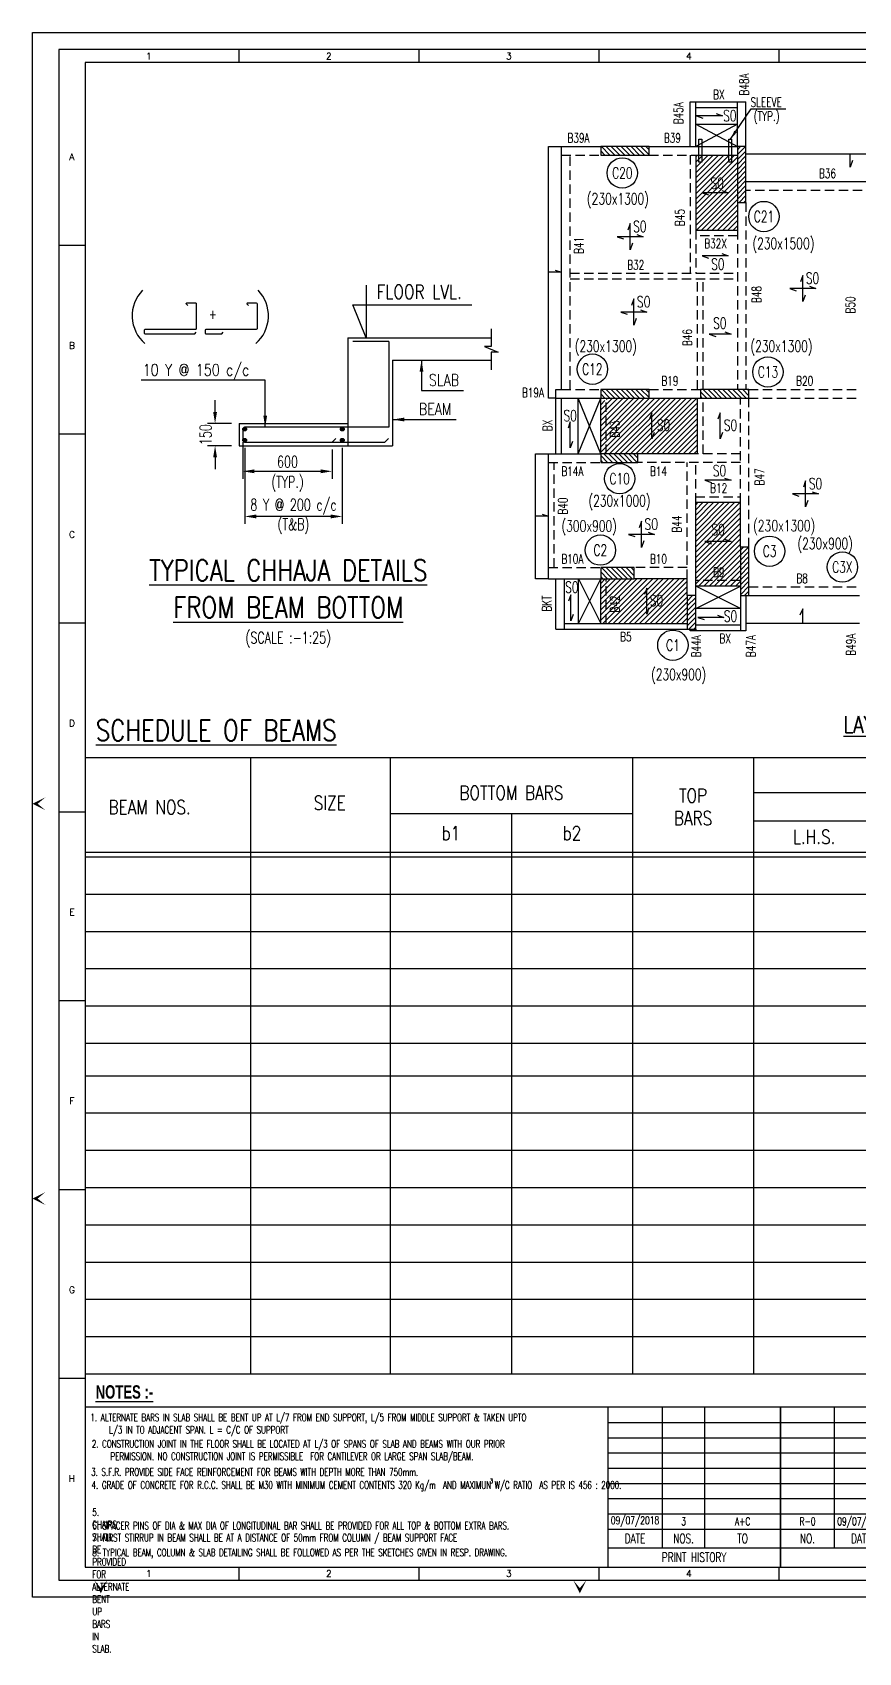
# Model space of a CAD drawing. Header units: millimetres. Extents: x 2659630 to 6742168, y -2425387 to -732288.
# Drawn here: x 3413513 to 3435689, y -791341 to -747855 of the extents above; entities that cross this region are included whole.
import ezdxf
from ezdxf.enums import TextEntityAlignment as Align

# ---------------------------------------------------------------- set-up
doc = ezdxf.new("R2010")
doc.units = ezdxf.units.MM
doc.header["$PDMODE"] = 35
doc.header["$PDSIZE"] = -25
doc.linetypes.add('Hidden', pattern=[7.14375, 4.7625, -2.38125])
doc.linetypes.add('HIDDEN2', pattern=[0.1875, 0.125, -0.0625])
for name, color, linetype in [('LEVEL SECTION', 3, 'Continuous'), ('PNA', 8, 'Continuous'), ('S-BEAM INNER', 4, 'HIDDEN2'), ('S-BEAM NO', 3, 'Continuous'), ('S-BEAM OUTER', 4, 'Continuous'), ('S-BRECK LINE', 8, 'Continuous'), ('S-COLUMN', 1, 'Continuous'), ('S-COLUMN CIRCLE', 9, 'Continuous'), ('S-COLUMN HATCH', 8, 'Continuous'), ('S-COLUMN NO', 2, 'Continuous'), ('S-COLUMN SIZES', 2, 'Continuous'), ('S-CUT LINE', 8, 'Continuous'), ('S-DIM-1', 5, 'Continuous'), ('S-GRIDE NO', 1, 'Continuous'), ('S-LEVEL SECTION', 3, 'Continuous'), ('S-REINFORCEMENT', 6, 'Continuous'), ('S-SLAB MARK', 3, 'Continuous'), ('S-SLAB NO', 3, 'Continuous'), ('S-SUNK', 9, 'Continuous'), ('S-TEXT', 2, 'Continuous'), ('S-TEXT-1', 4, 'Continuous'), ('S-TITIL', 6, 'Continuous'), ('S-TITLE', 6, 'Continuous'), ('SCH-LINE', 7, 'Continuous'), ('SCHEDULE LINE', 7, 'Continuous'), ('TEXT (SHEET)', 4, 'Continuous'), ('TEXT NORMAL', 4, 'Continuous'), ('TEXT1', 4, 'Continuous')]:
    doc.layers.add(name, color=color, linetype=linetype)
doc.layers.add('TEXT', color=150, linetype='Continuous', lineweight=25)
doc.styles.add('Arial_B_1', font='arialbd.ttf', dxfattribs={"height": 100.682842})
doc.styles.add('ROMANS', font='r.shx', dxfattribs={"width": 0.7})
doc.dimstyles.new('dim100', dxfattribs={"dimtxt": 250, "dimasz": 250, "dimexe": 200, "dimexo": 200, "dimgap": 100, "dimtad": 1, "dimdec": 0, "dimrnd": 1, "dimzin": 0, "dimdsep": 46, "dimtxsty": 'ROMANS', "dimcen": 0, "dimclrd": 5, "dimclre": 5, "dimclrt": 4, "dimadec": 0, "dimazin": 0, "dimtfac": 1, "dimtdec": 0, "dimtix": 1, "dimtofl": 0, "dimtmove": 2, "dimatfit": 3, "dimfxl": 1, "dimtolj": 1, "dimtzin": 0, "dimlwd": -1, "dimlwe": -1, "dimarcsym": 0})
doc.dimstyles.new('dim25', dxfattribs={"dimtxt": 250, "dimasz": 250, "dimexe": 200, "dimexo": 200, "dimgap": 100, "dimtad": 1, "dimdec": 0, "dimlfac": 0.25, "dimzin": 0, "dimdsep": 46, "dimtxsty": 'ROMANS', "dimcen": 0, "dimclrd": 5, "dimclre": 5, "dimclrt": 4, "dimadec": 0, "dimazin": 0, "dimtfac": 1, "dimtdec": 0, "dimtix": 1, "dimtofl": 0, "dimtmove": 2, "dimatfit": 3, "dimfxl": 1, "dimtolj": 1, "dimtzin": 0, "dimlwd": -1, "dimlwe": -1, "dimarcsym": 0})
pattern_1 = [(45, (3180892.7, -487552.66), (-70.710678, 70.710678), [])]

# ---------------------------------------------------------------- blocks, each defined once
blk = doc.blocks.new('FOLDER')
at = {"layer": 'PNA'}
for points in [[(-1250, 2500), (0, 0), (0, 1000)], [(1250, 2500), (0, 0), (0, 1000)]]:
    blk.add_solid(points, dxfattribs=at)
blk = doc.blocks.new('A2_SHEET')
at = {"color": 1}
for p, q in [((58702, 4994), (1413, 4994)), ((15443, 1726), (30941, 1726)), ((15443, 1218), (30890, 1218))]:
    blk.add_line(p, q, dxfattribs=at)
for p, q in [((16910, 1218), (16910, 4994)), ((18047, 1218), (18047, 4994)), ((21531, 1218), (21531, 4994))]:
    blk.add_line(p, q)
at = {"color": 5, "linetype": 'ByBlock', "lineweight": -2}
for p, q in [((15451, 4586), (30890, 4586)), ((15451, 4177), (30890, 4177)), ((15451, 3769), (30890, 3769)), ((15451, 3360), (30890, 3360)), ((15451, 2952), (30890, 2952)), ((15451, 2543), (30890, 2543)), ((15451, 2135), (30890, 2135))]:
    blk.add_line(p, q, dxfattribs=at)
blk.add_lwpolyline([(4, 41895), (59404, 41895), (59404, -105), (4, -105)], close=True)
at = {"color": 1, "const_width": 40.6}
for points in [[(15451, 716), (15451, 4994)], [(20079, 716), (20079, 4994)]]:
    blk.add_lwpolyline(points, dxfattribs=at)
at = {"layer": 'PNA'}
for p, q in [((5539, 41438), (5539, 41085)), ((10372, 41438), (10372, 41085)), ((15205, 41438), (15205, 41085)), ((20038, 41438), (20038, 41085)), ((706, 36185), (1413, 36185)), ((706, 31117), (1413, 31117)), ((706, 26048), (1413, 26048)), ((706, 20980), (1413, 20980)), ((706, 15912), (1413, 15912)), ((706, 10843), (1413, 10843)), ((706, 5775), (1413, 5775)), ((5539, 706), (5539, 353)), ((10372, 706), (10372, 353)), ((15205, 706), (15205, 353)), ((20038, 706), (20038, 353))]:
    blk.add_line(p, q, dxfattribs=at)
at = {"layer": 'PNA', "color": 1}
for points in [[(706, 353), (59055, 353), (59055, 41438), (706, 41438)], [(1413, 706), (58702, 706), (58702, 41085), (1413, 41085)]]:
    blk.add_lwpolyline(points, close=True, dxfattribs=at)
at = {"layer": 'PNA', "xscale": 0.1412793173378008, "yscale": 0.1412793173378008, "zscale": 0.1412793173378008, "rotation": 270}
for p in [(0, 21192), (0, 10596)]:
    blk.add_blockref('FOLDER', p, dxfattribs=at)
at = {"layer": 'PNA', "xscale": 0.1412793176302189, "yscale": 0.1412793176302189, "zscale": 0.1412793176302189}
for p in [(1837, 0), (14693, 0)]:
    blk.add_blockref('FOLDER', p, dxfattribs=at)
at = {"layer": 'PNA', "style": 'ROMANS'}
for s, p in [('1', (3123, 41261)), ('2', (7956, 41261)), ('3', (12789, 41261)), ('4', (17622, 41261)), ('A', (1060, 38559)), ('B', (1060, 33491)), ('C', (1060, 28422)), ('D', (1060, 23354)), ('E', (1060, 18286)), ('F', (1060, 13217)), ('G', (1060, 8149)), ('H', (1060, 3080)), ('1', (3123, 530)), ('2', (7956, 530)), ('3', (12789, 530)), ('4', (17622, 530))]:
    blk.add_text(s, height=177, dxfattribs=at).set_placement(p, align=Align.MIDDLE)
at = {"layer": 'TEXT (SHEET)', "color": 4, "style": 'ROMANS', "width": 0.7}
for s, p in [('DATE', (16177, 1472)), ('NOS.', (17479, 1472)), ('TO', (19063, 1472)), ('NO.', (20805, 1472)), ('DATE', (22253, 1472)), ('PRINT HISTORY', (17761, 967))]:
    blk.add_text(s, height=250, dxfattribs=at).set_placement(p, align=Align.MIDDLE_CENTER)
blk = doc.blocks.new('*D2220')
at = {"layer": 'Defpoints', "color": 0, "ltscale": 1200}
for p in [(3418416, -758352), (3419060, -758352), (3419060, -758952)]:
    blk.add_point(p, dxfattribs=at)
at = {"layer": 'S-DIM-1', "color": 5}
for p, q in [((3418416, -758039), (3418416, -757727)), ((3418860, -758352), (3418216, -758352)), ((3418860, -758952), (3418216, -758952)), ((3418416, -759264), (3418416, -759577))]:
    blk.add_line(p, q, dxfattribs=at)
at = {"layer": 'S-DIM-1', "color": 5, "ltscale": 1200}
for points in [[(3418364, -758039), (3418468, -758039), (3418416, -758352)], [(3418468, -759264), (3418364, -759264), (3418416, -758952)]]:
    blk.add_solid(points, dxfattribs=at)
at = {"layer": 'S-DIM-1', "color": 4, "ltscale": 1200, "insert": (3418160, -758652), "char_height": 312.5, "attachment_point": 5, "rotation": 90, "style": 'ROMANS'}
blk.add_mtext('\\A1;150', dxfattribs=at)
blk = doc.blocks.new('*D2221')
at = {"layer": 'Defpoints', "color": 0, "ltscale": 1200}
for p in [(3419210, -758802), (3421831, -758802), (3419210, -760846)]:
    blk.add_point(p, dxfattribs=at)
at = {"layer": 'S-DIM-1', "color": 5}
for p, q in [((3419210, -759002), (3419210, -761046)), ((3421831, -759002), (3421831, -761046)), ((3421518, -760846), (3419522, -760846))]:
    blk.add_line(p, q, dxfattribs=at)
at = {"layer": 'S-DIM-1', "color": 5, "ltscale": 1200}
for points in [[(3419522, -760794), (3419522, -760898), (3419210, -760846)], [(3421518, -760898), (3421518, -760794), (3421831, -760846)]]:
    blk.add_solid(points, dxfattribs=at)
at = {"layer": 'S-DIM-1', "color": 4, "ltscale": 1200, "insert": (3420520, -760846), "char_height": 312.5, "attachment_point": 5, "style": 'ROMANS'}
blk.add_mtext('\\A1;8 Y @ 200 c/c\\P(T&B)', dxfattribs=at)
blk = doc.blocks.new('*D2222')
at = {"layer": 'Defpoints', "color": 0, "ltscale": 1200}
for p in [(3419160, -758652), (3421560, -758852), (3421560, -759635)]:
    blk.add_point(p, dxfattribs=at)
at = {"layer": 'S-DIM-1', "color": 5}
for p, q in [((3419160, -758852), (3419160, -759835)), ((3421560, -759052), (3421560, -759835)), ((3419472, -759635), (3421247, -759635))]:
    blk.add_line(p, q, dxfattribs=at)
at = {"layer": 'S-DIM-1', "color": 5, "ltscale": 1200}
for points in [[(3419472, -759583), (3419472, -759687), (3419160, -759635)], [(3421247, -759687), (3421247, -759583), (3421560, -759635)]]:
    blk.add_solid(points, dxfattribs=at)
at = {"layer": 'S-DIM-1', "color": 4, "ltscale": 1200, "char_height": 312.5, "attachment_point": 5, "style": 'ROMANS'}
for s, insert in [('\\A1;600', (3420360, -759379)), ('(TYP.)', (3420360, -759973))]:
    blk.add_mtext(s, dxfattribs=dict(at, insert=insert))

msp = doc.modelspace()

# ---------------------------------------------------------------- hatches: boundary and pattern name
at = {"layer": 'S-COLUMN HATCH'}
h = msp.add_hatch(dxfattribs=at)
h.set_pattern_fill('ANSI31', color=256, scale=750, angle=270, style=0)
h.set_pattern_definition([(315, (4721558.01, 1478760.97), (66.2912607, 66.2912607), [])])
h.paths.add_polyline_path([(3428765.506, -750917.533), (3428765.506, -751147.533), (3430065.506, -751147.533), (3430065.506, -750917.533)])
h = msp.add_hatch(dxfattribs=at)
h.set_pattern_fill('ANSI31', color=256, scale=750, angle=180, style=0)
h.set_pattern_definition([(225, (5662344.01, -2044210.03), (66.2912607, -66.2912607), [])])
h.paths.add_polyline_path([(3432435.506, -752417.533), (3432435.506, -750917.533), (3432665.506, -750917.533), (3432665.506, -752417.533)])
h = msp.add_hatch(dxfattribs=at)
h.set_pattern_fill('ANSI31', color=256, scale=750, angle=270, style=0)
h.set_pattern_definition([(315, (4721558.01, 1472240.97), (66.2912607, 66.2912607), [])])
h.paths.add_polyline_path([(3428765.506, -757437.533), (3428765.506, -757667.533), (3430065.506, -757667.533), (3430065.506, -757437.533)])
h = msp.add_hatch(dxfattribs=at)
h.set_pattern_fill('ANSI31', color=256, scale=750, angle=270, style=0)
h.set_pattern_definition([(315, (4724158.01, 1472240.97), (66.2912607, 66.2912607), [])])
h.paths.add_polyline_path([(3431445.506, -757437.533), (3431445.506, -757667.533), (3432745.506, -757667.533), (3432745.506, -757437.533)])
h = msp.add_hatch(dxfattribs=at)
h.set_pattern_fill('ANSI31', color=256, scale=750, angle=270, style=0)
h.set_pattern_definition([(315, (4721558.01, 1470580.97), (66.2912607, 66.2912607), [])])
h.paths.add_polyline_path([(3428765.506, -759167.533), (3428765.506, -759397.533), (3429765.506, -759397.533), (3429765.506, -759167.533)])
h = msp.add_hatch(dxfattribs=at)
h.set_pattern_fill('ANSI31', color=256, scale=750, angle=180, style=0)
h.set_pattern_definition([(225, (5662494.01, -2054760.03), (66.2912607, -66.2912607), [])])
h.paths.add_polyline_path([(3432515.506, -761667.533), (3432515.506, -762967.533), (3432745.506, -762967.533), (3432745.506, -761667.533)])
h = msp.add_hatch(dxfattribs=at)
h.set_pattern_fill('ANSI31', color=256, scale=750, angle=270, style=0)
h.set_pattern_definition([(315, (4721558.01, 1467460.97), (66.2912607, 66.2912607), [])])
h.paths.add_polyline_path([(3428765.506, -762217.533), (3428765.506, -762517.533), (3429665.506, -762517.533), (3429665.506, -762217.533)])
h = msp.add_hatch(dxfattribs=at)
h.set_pattern_fill('ANSI31', color=256, scale=750, angle=180, style=0)
h.set_pattern_definition([(225, (5660994.01, -2055660.03), (66.2912607, -66.2912607), [])])
h.paths.add_polyline_path([(3431085.506, -762967.533), (3431085.506, -763867.533), (3431315.506, -763867.533), (3431315.506, -762967.533)])
at = {"layer": 'S-SUNK'}
h = msp.add_hatch(dxfattribs=at)
h.set_pattern_fill('ANSI31', color=8, scale=800)
h.set_pattern_definition(pattern_1)
h.paths.add_polyline_path([(3431315.506, -753167.533), (3432435.506, -753167.533), (3432435.506, -752417.533), (3432435.506, -751147.533), (3431315.506, -751147.533)])
h = msp.add_hatch(dxfattribs=at)
h.set_pattern_fill('ANSI31', color=8, scale=800)
h.set_pattern_definition(pattern_1)
h.paths.add_polyline_path([(3428915.506, -757667.533), (3428915.506, -759167.533), (3429765.506, -759167.533), (3429765.506, -759167.533), (3431365.506, -759167.533), (3431365.506, -757737.533), (3431365.506, -757737.533), (3431365.506, -757667.533), (3430065.506, -757667.533)])
h.paths.add_polyline_path([(3428765.506, -759167.533), (3428915.506, -759167.533), (3428915.506, -757737.533), (3428765.506, -757737.533)])
h = msp.add_hatch(dxfattribs=at)
h.set_pattern_fill('ANSI31', color=8, scale=800)
h.set_pattern_definition(pattern_1)
h.paths.add_polyline_path([(3431315.506, -760467.533), (3432515.506, -760467.533), (3432515.506, -761767.533), (3432515.506, -762567.533), (3431315.506, -762567.533)])
h.paths.add_polyline_path([(3431315.506, -762567.533), (3432515.506, -762567.533), (3432515.506, -762717.533), (3431315.506, -762717.533)])
h = msp.add_hatch(dxfattribs=at)
h.set_pattern_fill('ANSI31', color=8, scale=800)
h.set_pattern_definition([(45, (2799309.92, -529710.87), (-70.710678, 70.710678), [])])
h.paths.add_polyline_path([(3428765.506, -762517.533), (3431085.506, -762517.533), (3431085.506, -763717.533), (3428765.506, -763717.533)])

# ---------------------------------------------------------------- linework, layer by layer
at = {"layer": 'LEVEL SECTION', "elevation": 19.417}
msp.add_lwpolyline([(3422469.849, -754638.522), (3422469.849, -756051.83), (3422110.484, -755165.932), (3425310.337, -755165.932)], dxfattribs=at)
at = {"layer": 'S-BEAM INNER', "ltscale": 2000}
for p, q in [((3427715.506, -751147.533, 19.417), (3428765.506, -751147.533, 19.417)), ((3427945.506, -757437.533, 19.417), (3427945.506, -751147.533, 19.417)), ((3430065.506, -751147.533, 19.417), (3431315.506, -751147.533, 19.417)), ((3431165.506, -751147.533, 19.417), (3431165.506, -754317.533, 19.417)), ((3438035.506, -752097.533, 19.417), (3432665.506, -752097.533, 19.417)), ((3432665.506, -752417.533, 19.417), (3432665.506, -757437.533, 19.417)), ((3431315.506, -753167.533, 19.417), (3431315.506, -754317.533, 19.417)), ((3432435.506, -753167.533, 19.417), (3432435.506, -757437.533, 19.417)), ((3432435.506, -753317.533, 19.417), (3431315.506, -753317.533, 19.417)), ((3427945.506, -754317.533, 19.417), (3432435.506, -754317.533, 19.417)), ((3427945.506, -754467.533, 19.417), (3432435.506, -754467.533, 19.417)), ((3431365.506, -757437.533, 19.417), (3431365.506, -754467.533, 19.417)), ((3431515.506, -757437.533, 19.417), (3431515.506, -754467.533, 19.417)), ((3427715.506, -757437.533, 19.417), (3428765.506, -757437.533, 19.417)), ((3430065.506, -757437.533, 19.417), (3431445.506, -757437.533, 19.417)), ((3432745.506, -757437.533, 19.417), (3435715.506, -757437.533, 19.417)), ((3428915.506, -759167.533, 19.417), (3428915.506, -757667.533, 19.417)), ((3431515.506, -759167.533, 19.417), (3431515.506, -757667.533, 19.417)), ((3432515.506, -760467.533, 19.417), (3432515.506, -757667.533, 19.417)), ((3432745.506, -761667.533, 19.417), (3432745.506, -757667.533, 19.417)), ((3432745.506, -757667.533, 19.417), (3435715.506, -757667.533, 19.417)), ((3432515.506, -759167.533, 19.417), (3431365.506, -759167.533, 19.417)), ((3427365.506, -759397.533, 19.417), (3428765.506, -759397.533, 19.417)), ((3427515.506, -762217.533, 19.417), (3427515.506, -759397.533, 19.417)), ((3432515.506, -759397.533, 19.417), (3429765.506, -759397.533, 19.417)), ((3431085.506, -762517.533, 19.417), (3431085.506, -759397.533, 19.417)), ((3431315.506, -760467.533, 19.417), (3431315.506, -759397.533, 19.417)), ((3431315.506, -760317.533, 19.417), (3432515.506, -760317.533, 19.417)), ((3427365.506, -762217.533, 19.417), (3428765.506, -762217.533, 19.417)), ((3431085.506, -762217.533, 19.417), (3429665.506, -762217.533, 19.417)), ((3428915.506, -763717.533, 19.417), (3428915.506, -762517.533, 19.417)), ((3432515.506, -762567.533, 19.417), (3431315.506, -762567.533, 19.417)), ((3432745.506, -762737.533, 19.417), (3435715.506, -762737.533, 19.417))]:
    msp.add_line(p, q, dxfattribs=at)
at = {"layer": 'S-BEAM OUTER'}
for p, q in [((3431165.506, -749717.533, 19.417), (3432665.506, -749717.533, 19.417)), ((3431165.506, -750917.533, 19.417), (3431165.506, -749717.533, 19.417)), ((3431315.506, -750917.533, 19.417), (3431315.506, -749717.533, 19.417)), ((3431315.506, -749867.533, 19.417), (3432435.506, -749867.533, 19.417)), ((3432435.506, -750917.533, 19.417), (3432435.506, -749717.533, 19.417)), ((3432665.506, -750917.533, 19.417), (3432665.506, -749717.533, 19.417)), ((3431315.506, -750317.533, 19.417), (3432435.506, -750317.533, 19.417)), ((3427715.506, -750917.533, 19.417), (3428765.506, -750917.533, 19.417)), ((3427715.506, -757437.533, 19.417), (3427715.506, -750917.533, 19.417)), ((3430065.506, -750917.533, 19.417), (3432435.506, -750917.533, 19.417)), ((3431315.506, -751147.533, 19.417), (3431315.506, -753167.533, 19.417)), ((3431315.506, -751147.533, 19.417), (3432435.506, -751147.533, 19.417)), ((3438265.506, -751867.533, 19.417), (3432665.506, -751867.533, 19.417)), ((3432435.506, -752417.533, 19.417), (3432435.506, -753167.533, 19.417)), ((3432435.506, -753167.533, 19.417), (3431315.506, -753167.533, 19.417)), ((3427565.506, -759167.533, 19.417), (3427565.506, -757437.533, 19.417)), ((3427565.506, -757437.533, 19.417), (3427715.506, -757437.533, 19.417)), ((3427565.506, -757667.533, 19.417), (3428765.506, -757667.533, 19.417)), ((3427715.506, -759167.533, 19.417), (3427715.506, -757667.533, 19.417)), ((3428165.506, -759167.533, 19.417), (3428165.506, -757667.533, 19.417)), ((3428765.506, -759167.533, 19.417), (3428765.506, -757667.533, 19.417)), ((3430065.506, -757667.533, 19.417), (3431445.506, -757667.533, 19.417)), ((3431365.506, -759167.533, 19.417), (3431365.506, -757667.533, 19.417)), ((3427365.506, -759167.533, 19.417), (3428765.506, -759167.533, 19.417)), ((3427365.506, -762517.533, 19.417), (3427365.506, -759167.533, 19.417)), ((3431365.506, -759167.533, 19.417), (3429765.506, -759167.533, 19.417)), ((3431315.506, -760467.533, 19.417), (3432515.506, -760467.533, 19.417)), ((3431315.506, -762967.533, 19.417), (3431315.506, -760467.533, 19.417)), ((3432515.506, -761667.533, 19.417), (3432515.506, -760467.533, 19.417)), ((3427365.506, -762517.533, 19.417), (3428765.506, -762517.533, 19.417)), ((3427565.506, -763867.533, 19.417), (3427565.506, -762517.533, 19.417)), ((3427795.506, -763867.533, 19.417), (3427795.506, -762517.533, 19.417)), ((3428166.138, -763718.799, 19.417), (3428166.138, -762518.799, 19.417)), ((3428765.506, -763717.533, 19.417), (3428765.506, -762517.533, 19.417)), ((3431085.506, -762517.533, 19.417), (3429665.506, -762517.533, 19.417)), ((3431085.506, -762967.533, 19.417), (3431085.506, -762517.533, 19.417)), ((3432515.506, -762717.533, 19.417), (3431315.506, -762717.533, 19.417)), ((3432515.506, -762967.533, 19.417), (3432515.506, -763917.533, 19.417)), ((3432665.506, -762967.533, 19.417), (3432665.506, -763917.533, 19.417)), ((3432745.506, -762967.533, 19.417), (3435715.506, -762967.533, 19.417)), ((3432515.506, -763317.533, 19.417), (3431315.506, -763317.533, 19.417)), ((3427565.506, -763867.533, 19.417), (3431085.506, -763867.533, 19.417)), ((3427795.506, -763717.533, 19.417), (3431085.506, -763717.533, 19.417)), ((3432515.506, -763767.533, 19.417), (3431315.506, -763767.533, 19.417)), ((3432665.506, -763917.533, 19.417), (3431315.506, -763917.533, 19.417))]:
    msp.add_line(p, q, dxfattribs=at)
at = {"layer": 'S-BEAM OUTER', "ltscale": 1200}
for p, q in [((3421980.943, -756051.83, 19.417), (3421980.942, -758351.83, 19.417)), ((3421980.943, -756051.83, 19.417), (3425829.084, -756051.83, 19.417)), ((3423180.943, -756651.83, 19.417), (3423180.943, -758951.83, 19.417)), ((3423180.943, -756651.83, 19.417), (3425829.084, -756651.83, 19.417)), ((3419059.928, -758351.83, 19.417), (3421980.941, -758351.83, 19.417)), ((3419059.928, -758951.83, 19.417), (3423180.943, -758951.83, 19.417))]:
    msp.add_line(p, q, dxfattribs=at)
at = {"layer": 'S-BEAM OUTER', "color": 253, "linetype": 'Hidden', "ltscale": 1200}
msp.add_line((3421980.941, -758351.83, 19.417), (3421980.941, -758951.83, 19.417), dxfattribs=at)
at = {"layer": 'S-BEAM OUTER', "elevation": 19.417}
for points in [[(3427565.506, -757667.533), (3427365.506, -757667.533), (3427365.506, -750917.533), (3427715.506, -750917.533)], [(3432665.506, -751117.533), (3438265.506, -751117.533), (3438265.506, -751867.533)], [(3427365.506, -762517.533), (3427015.506, -762517.533), (3427015.506, -759167.533), (3427365.506, -759167.533)], [(3435715.506, -763717.533), (3432665.506, -763717.533)]]:
    msp.add_lwpolyline(points, dxfattribs=at)
at = {"layer": 'S-BEAM OUTER', "ltscale": 1200, "elevation": 19.417}
msp.add_lwpolyline([(3419059.928, -758351.83), (3419059.928, -758951.83)], dxfattribs=at)
at = {"layer": 'S-BEAM OUTER', "elevation": 19.417}
msp.add_lwpolyline([(3431165.506, -763867.533), (3431315.506, -763867.533), (3431315.506, -763917.533), (3431165.506, -763917.533)], close=True, dxfattribs=at)
at = {"layer": 'S-BRECK LINE', "elevation": 19.417}
msp.add_lwpolyline([(3425829.084, -755814.435), (3425829.084, -756289.225), (3425645.918, -756289.225), (3426012.249, -756439.646), (3425829.084, -756439.646), (3425829.084, -756914.435)], dxfattribs=at)
at = {"layer": 'S-COLUMN', "elevation": 19.417}
for points in [[(3428765.506, -750917.533), (3428765.506, -751147.533), (3430065.506, -751147.533), (3430065.506, -750917.533)], [(3432665.506, -750917.533), (3432435.506, -750917.533), (3432435.506, -752417.533), (3432665.506, -752417.533)], [(3428765.506, -757437.533), (3428765.506, -757667.533), (3430065.506, -757667.533), (3430065.506, -757437.533)], [(3431445.506, -757437.533), (3431445.506, -757667.533), (3432745.506, -757667.533), (3432745.506, -757437.533)], [(3428765.506, -759167.533), (3428765.506, -759397.533), (3429765.506, -759397.533), (3429765.506, -759167.533)], [(3432745.506, -761667.533), (3432515.506, -761667.533), (3432515.506, -762967.533), (3432745.506, -762967.533)], [(3428765.506, -762217.533), (3428765.506, -762517.533), (3429665.506, -762517.533), (3429665.506, -762217.533)], [(3431315.506, -762967.533), (3431085.506, -762967.533), (3431085.506, -763867.533), (3431315.506, -763867.533)]]:
    msp.add_lwpolyline(points, close=True, dxfattribs=at)
at = {"layer": 'S-COLUMN CIRCLE'}
for centre in [(3429346.021, -751627.358, 19.417), (3433147.094, -752796.594, 19.417), (3428544.124, -756893.86, 19.417), (3433254.602, -756969.269, 19.417), (3429275.656, -759832.757, 19.417), (3428758.861, -761750.322, 19.417), (3433300.027, -761779.665, 19.417), (3435254.328, -762203.765, 19.417), (3430703.443, -764303.152, 19.417)]:
    msp.add_circle(centre, 407.525, dxfattribs=at)
at = {"layer": 'S-CUT LINE'}
for p, q in [((3432440.506, -750317.533, 19.417), (3431315.506, -750917.533, 19.417)), ((3431315.506, -750317.533, 19.417), (3432440.506, -750917.533, 19.417)), ((3428165.506, -759167.533, 19.417), (3428765.506, -757667.533, 19.417)), ((3428765.506, -759167.533, 19.417), (3428165.506, -757667.533, 19.417)), ((3428166.138, -763718.799, 19.417), (3428765.506, -762517.533, 19.417)), ((3428166.138, -762518.799, 19.417), (3428765.506, -763718.799, 19.417)), ((3431315.506, -763317.533, 19.417), (3432515.506, -762717.533, 19.417)), ((3432515.506, -763317.533, 19.417), (3431315.506, -762717.533, 19.417))]:
    msp.add_line(p, q, dxfattribs=at)
at = {"layer": 'S-REINFORCEMENT', "color": 5}
for p, q in [((3423080.943, -756151.83, 19.417), (3422108.934, -756151.83, 19.417)), ((3421659.928, -758751.83, 19.417), (3421559.928, -758851.83, 19.417))]:
    msp.add_line(p, q, dxfattribs=at)
at = {"layer": 'S-REINFORCEMENT', "color": 5, "elevation": 19.417}
for points in [[(3417685.712, -755188.766), (3417645.937, -755148.991, -0.668178638), (3417659.195, -755116.983), (3417891.695, -755116.983, -0.414213562), (3417910.445, -755135.733), (3417910.445, -755810.733, -0.414213562), (3417891.695, -755829.483), (3416534.195, -755829.483, 0.414213562), (3416515.445, -755848.233), (3416515.445, -755923.233, 0.414213562), (3416534.195, -755941.983), (3417870.671, -755941.983), (3417910.445, -755902.208)], [(3419316.665, -755188.766), (3419276.891, -755148.991, -0.668178638), (3419290.149, -755116.983), (3419522.649, -755116.983, -0.414213562), (3419541.399, -755135.733), (3419541.399, -755810.733, -0.414213562), (3419522.649, -755829.483), (3418165.149, -755829.483, 0.414213562), (3418146.399, -755848.233), (3418146.399, -755923.233, 0.414213562), (3418165.149, -755941.983), (3418596.399, -755941.983), (3418636.174, -755902.208)], [(3423080.943, -756151.83), (3423080.943, -758451.83), (3419209.928, -758451.83, 0.414213562), (3419159.928, -758501.83), (3419159.928, -758801.83, 0.414213562), (3419209.928, -758851.83), (3422971.812, -758851.83), (3423071.812, -758751.83)]]:
    msp.add_lwpolyline(points, format="xyb", dxfattribs=at)
at = {"layer": 'S-REINFORCEMENT', "color": 5, "const_width": 50, "elevation": 19.417}
for points in [[(3419184.928, -758501.83, 1), (3419234.928, -758501.83, 1)], [(3419184.928, -758801.83, -1), (3419234.928, -758801.83, -1)], [(3421855.941, -758501.83, -1), (3421805.941, -758501.83, -1)], [(3421855.941, -758801.83, 1), (3421805.941, -758801.83, 1)]]:
    msp.add_lwpolyline(points, format="xyb", close=True, dxfattribs=at)
at = {"layer": 'S-REINFORCEMENT', "color": 5}
for centre in [(3419209.928, -758501.83, 19.417), (3419209.928, -758801.83, 19.417), (3421830.941, -758501.83, 19.417), (3421830.941, -758801.83, 19.417)]:
    msp.add_circle(centre, 50, dxfattribs=at)
at = {"layer": 'S-REINFORCEMENT', "color": 4}
for centre, start, end in [((3417181.256, -755459.554, 19.417), 136.1656891, 228.8916736), ((3418858.083, -755459.554, 19.417), 311.1083264, 43.8343109)]:
    msp.add_arc(centre, 990.191, start, end, dxfattribs=at)
at = {"layer": 'S-SLAB MARK', "elevation": 19.417}
for points in [[(3431864.974, -750032.339), (3432037.008, -750092.32), (3431337.008, -750092.32), (3431509.042, -750152.302)], [(3435525.487, -751295.499), (3435465.506, -751467.533), (3435465.506, -751117.533)], [(3432018.472, -752097.552), (3432190.506, -752157.533), (3431490.506, -752157.533), (3431662.54, -752217.514)], [(3429615.487, -753516.063), (3429555.506, -753688.096), (3429555.506, -752988.096), (3429495.525, -753160.13)], [(3429733.472, -753278.115), (3429905.506, -753338.096), (3429205.506, -753338.096), (3429377.54, -753398.078)], [(3432018.472, -753791.712), (3432190.506, -753851.694), (3431490.506, -753851.694), (3431662.54, -753911.675)], [(3427543.472, -754232.552), (3427715.506, -754292.533), (3427365.506, -754292.533)], [(3434250.487, -754905.499), (3434190.506, -755077.533), (3434190.506, -754377.533), (3434130.525, -754549.567)], [(3434368.472, -754667.552), (3434540.506, -754727.533), (3433840.506, -754727.533), (3434012.54, -754787.514)], [(3429833.472, -755299.985), (3430005.506, -755359.966), (3429305.506, -755359.966), (3429477.54, -755419.947)], [(3429715.487, -755537.932), (3429655.506, -755709.966), (3429655.506, -755009.966), (3429595.525, -755182)], [(3432095.589, -755892.552), (3432267.623, -755952.533), (3431680.349, -755952.533), (3431852.383, -756012.514)], [(3428009.886, -758834.58), (3427949.905, -759006.614), (3427949.905, -758306.614), (3427889.924, -758478.648)], [(3430200.487, -758595.499), (3430140.506, -758767.533), (3430140.506, -758067.533), (3430080.525, -758239.567)], [(3432033.714, -758595.499), (3431973.733, -758767.533), (3431973.733, -758067.533), (3431913.751, -758239.567)], [(3432093.472, -759815.989), (3432265.506, -759875.97), (3431565.506, -759875.97), (3431737.54, -759935.951)], [(3434325.487, -760420.499), (3434265.506, -760592.533), (3434265.506, -759892.533), (3434205.525, -760064.567)], [(3434443.472, -760182.552), (3434615.506, -760242.533), (3433915.506, -760242.533), (3434087.54, -760302.514)], [(3427193.472, -760782.552), (3427365.506, -760842.533), (3427015.506, -760842.533)], [(3429921.159, -761504.847), (3429861.177, -761676.881), (3429861.177, -760976.881), (3429801.196, -761148.915)], [(3430039.144, -761266.9), (3430211.177, -761326.881), (3429511.177, -761326.881), (3429683.211, -761386.862)], [(3432093.472, -761457.552), (3432265.506, -761517.533), (3431565.506, -761517.533), (3431737.54, -761577.514)], [(3428025.846, -763477.579), (3427965.865, -763649.612), (3427965.865, -762949.612), (3427905.884, -763121.646)], [(3430060.487, -763295.499), (3430000.506, -763467.533), (3430000.506, -762767.533), (3429940.525, -762939.567)], [(3431903.145, -763496.39), (3432075.179, -763556.372), (3431375.179, -763556.372), (3431547.213, -763616.353)], [(3434190.506, -763717.533), (3434190.506, -763330.024), (3434112.977, -763498.183)]]:
    msp.add_lwpolyline(points, dxfattribs=at)
at = {"layer": 'S-SUNK', "color": 8, "elevation": 19.417}
for points in [[(3431400.658, -750723.747), (3431477.928, -750723.747), (3431477.928, -751341.319), (3431400.658, -751341.319)], [(3432203.084, -750723.747), (3432280.354, -750723.747), (3432280.354, -751341.319), (3432203.084, -751341.319)]]:
    msp.add_lwpolyline(points, close=True, dxfattribs=at)
at = {"layer": 'SCH-LINE'}
for p, q in [((3414925.314, -767316.317, 19.417), (3460118.791, -767316.317, 19.417)), ((3414925.314, -767316.317, 19.417), (3414925.314, -783857.483, 19.417)), ((3419368.791, -767316.317, 19.417), (3419368.791, -783857.483, 19.417)), ((3423118.791, -767316.317, 19.417), (3423118.791, -783857.483, 19.417)), ((3429618.791, -767316.317, 19.417), (3429618.791, -783857.483, 19.417)), ((3432868.791, -767316.317, 19.417), (3432868.791, -783857.483, 19.417)), ((3432868.791, -768259.117, 19.417), (3449118.791, -768259.117, 19.417)), ((3423118.791, -768823.418, 19.417), (3429618.791, -768823.418, 19.417)), ((3426368.791, -768823.418, 19.417), (3426368.791, -783857.483, 19.417)), ((3432868.791, -769015.498, 19.417), (3449118.791, -769015.498, 19.417)), ((3414925.314, -769860.246, 19.417), (3460118.791, -769860.246, 19.417)), ((3414925.314, -769982.483, 19.417), (3460118.791, -769982.483, 19.417)), ((3414925.314, -783857.483, 19.417), (3460118.791, -783857.483, 19.417)), ((3414925.314, -783857.483, 19.417), (3460118.791, -783857.483, 19.417))]:
    msp.add_line(p, q, dxfattribs=at)
at = {"layer": 'SCHEDULE LINE', "color": 5}
for p, q in [((3414925.314, -770982.483, 19.417), (3460118.791, -770982.483, 19.417)), ((3414925.314, -771982.483, 19.417), (3460118.791, -771982.483, 19.417)), ((3414925.314, -771982.483, 19.417), (3460118.791, -771982.483, 19.417)), ((3414925.314, -772982.483, 19.417), (3460118.791, -772982.483, 19.417)), ((3414925.314, -773982.483, 19.417), (3460118.791, -773982.483, 19.417)), ((3414925.314, -773982.483, 19.417), (3460118.791, -773982.483, 19.417)), ((3414925.314, -774982.483, 19.417), (3460118.791, -774982.483, 19.417)), ((3414925.314, -775857.483, 19.417), (3460118.791, -775857.483, 19.417)), ((3414925.314, -776857.483, 19.417), (3460118.791, -776857.483, 19.417)), ((3414925.314, -777857.483, 19.417), (3460118.791, -777857.483, 19.417)), ((3414925.314, -778857.483, 19.417), (3460118.791, -778857.483, 19.417)), ((3414925.314, -778857.483, 19.417), (3460118.791, -778857.483, 19.417)), ((3414925.314, -779857.483, 19.417), (3460118.791, -779857.483, 19.417)), ((3414925.314, -780857.483, 19.417), (3460118.791, -780857.483, 19.417)), ((3414925.314, -781857.483, 19.417), (3460118.791, -781857.483, 19.417)), ((3414925.314, -782857.483, 19.417), (3460118.791, -782857.483, 19.417))]:
    msp.add_line(p, q, dxfattribs=at)

# ---------------------------------------------------------------- block references
msp.add_blockref('A2_SHEET', (3413512.521, -789750.241, 19.417))

# ---------------------------------------------------------------- texts
at = {"layer": 'S-BEAM NO', "style": 'ROMANS', "width": 0.7}
for s, p in [('B48A', (3432617.413, -749253.52, 19.417)), ('B45A', (3430852.663, -750024.747, 19.417)), ('B45', (3430891.586, -752825.334, 19.417)), ('B41', (3428179.132, -753573.922, 19.417)), ('B48', (3432950.642, -754891.427, 19.417)), ('B50', (3435467.737, -755170.691, 19.417)), ('B46', (3431091.586, -756045.334, 19.417)), ('BX', (3427335.046, -758404.954, 19.417)), ('B43', (3429149.132, -758498.441, 19.417)), ('B47', (3433030.642, -759785.806, 19.417)), ('B40', (3427749.132, -760567.695, 19.417)), ('B44', (3430811.586, -761050.334, 19.417)), ('BKT', (3427317.815, -763184.354, 19.417)), ('B42', (3429149.132, -763198.441, 19.417)), ('B44A', (3431328.663, -764333.847, 19.417)), ('B47A', (3432795.912, -764326.958, 19.417)), ('B49A', (3435480.608, -764289.734, 19.417))]:
    msp.add_text(s, height=250, rotation=90, dxfattribs=at).set_placement(p, align=Align.MIDDLE_CENTER)
for s, p in [('BX', (3431938.129, -749523.656, 19.417)), ('B39A', (3428169.83, -750687.905, 19.417)), ('B39', (3430691.624, -750687.905, 19.417)), ('B36', (3434853.648, -751637.905, 19.417)), ('B32X', (3431850.817, -753521.832, 19.417)), ('B32', (3429707.306, -754095.169, 19.417)), ('B19', (3430623.713, -757207.905, 19.417)), ('B20', (3434241.994, -757207.905, 19.417)), ('B19A', (3426948.761, -757522.801, 19.417)), ('B14A', (3428006.339, -759634.365, 19.417)), ('B14', (3430316.339, -759634.365, 19.417)), ('B12', (3431933.886, -760087.905, 19.417)), ('B10A', (3428006.339, -761987.905, 19.417)), ('B10', (3430316.339, -761987.905, 19.417)), ('B9', (3431933.886, -762337.905, 19.417)), ('B8', (3434171.339, -762507.905, 19.417)), ('B5', (3429442.564, -764073.379, 19.417)), ('BX', (3432107.564, -764123.379, 19.417))]:
    msp.add_text(s, height=250, dxfattribs=at).set_placement(p, align=Align.MIDDLE_CENTER)
at = {"layer": 'S-COLUMN NO', "style": 'ROMANS', "width": 0.7}
for s, p in [('C20', (3429346.021, -751627.358, 19.417)), ('C21', (3433147.094, -752796.594, 19.417)), ('C12', (3428544.124, -756893.86, 19.417)), ('C13', (3433254.602, -756969.269, 19.417)), ('C10', (3429275.656, -759832.757, 19.417)), ('C2', (3428758.861, -761750.322, 19.417)), ('C3', (3433300.027, -761779.665, 19.417)), ('C3X', (3435254.328, -762203.765, 19.417)), ('C1', (3430703.443, -764303.152, 19.417))]:
    msp.add_text(s, height=300, dxfattribs=at).set_placement(p, align=Align.MIDDLE)
at = {"layer": 'S-COLUMN SIZES', "style": 'ROMANS', "width": 0.7}
for s, p in [('(230x1300)', (3429229.615, -752341.754, 19.417)), ('(230x1500)', (3433669.682, -753540.182, 19.417)), ('(230x1300)', (3428902.682, -756299.657, 19.417)), ('(230x1300)', (3433617.726, -756299.657, 19.417)), ('(230x1000)', (3429270.178, -760447.342, 19.417)), ('(300x900)', (3428457.591, -761122.778, 19.417)), ('(230x1300)', (3433693.011, -761116.122, 19.417)), ('(230x900)', (3434791.342, -761595.234, 19.417)), ('(230x900)', (3430858.985, -765108.439, 19.417))]:
    msp.add_text(s, height=300, dxfattribs=at).set_placement(p, align=Align.MIDDLE)
at = {"layer": 'S-GRIDE NO', "style": 'Arial_B_1', "width": 0.7}
msp.add_text('%%UNOTES :-', height=359.91353, rotation=360, dxfattribs=at).set_placement((3415209.828, -784524.867, 19.417))
at = {"layer": 'S-LEVEL SECTION', "linetype": 'ByBlock', "lineweight": -2, "style": 'ROMANS', "width": 0.8}
msp.add_text('FLOOR LVL.', height=375, dxfattribs=at).set_placement((3422751.818, -754817.469, 40.426), align=Align.MIDDLE_LEFT)
at = {"layer": 'S-REINFORCEMENT', "color": 5, "style": 'ROMANS', "width": 0.7}
msp.add_text('+', height=250, dxfattribs=at).set_placement((3418257.824, -755414.217, 19.417), align=Align.MIDDLE_LEFT)
at = {"layer": 'S-SLAB NO', "style": 'ROMANS', "width": 0.7}
for p in [(3432053.716, -750240.106, 19.417), (3431710.494, -752056.269, 19.417), (3429639.439, -753211.918, 19.417), (3431729.623, -754225.706, 19.417), (3434274.439, -754601.355, 19.417), (3429739.439, -755233.788, 19.417), (3431782.946, -755811.041, 19.417), (3427765.225, -758291.013, 19.417), (3430272.544, -758546.451, 19.417), (3432069.611, -758549.27, 19.417), (3431775.642, -759768.387, 19.417), (3434349.439, -760116.355, 19.417), (3429945.11, -761200.703, 19.417), (3431739.878, -761352.711, 19.417), (3427808.138, -762895.816, 19.417), (3430080.794, -763255.338, 19.417), (3432067.329, -763674.323, 19.417)]:
    msp.add_text('S0', height=300, dxfattribs=at).set_placement(p)
at = {"layer": 'S-TEXT', "style": 'ROMANS', "width": 0.7}
msp.add_text('(SCALE :-1:25)', height=312.5, dxfattribs=at).set_placement((3420380.938, -764099.441, 19.417), align=Align.MIDDLE_CENTER)
at = {"layer": 'S-TEXT', "style": 'ROMANS', "width": 0.8}
for s, p in [('SIZE', (3421493.791, -768718.842, 19.417)), ('BOTTOM BARS', (3426368.791, -768450.603, 19.417)), ('TOP', (3431243.791, -768527.939, 19.417)), (' BEAM NOS.', (3416556.291, -768836.419, 19.417)), ('BARS', (3431243.791, -769135.966, 19.417)), ('b1', (3424743.791, -769531.658, 19.417)), ('b2', (3427993.791, -769531.658, 19.417))]:
    msp.add_text(s, height=375, dxfattribs=at).set_placement(p, align=Align.CENTER)
msp.add_text('L.H.S.', height=375, dxfattribs=at).set_placement((3434493.791, -769444.492, 19.417), align=Align.MIDDLE)
at = {"layer": 'S-TEXT-1', "style": 'ROMANS', "width": 0.8}
for s, p in [('10 Y @ 150 c/c', (3416473.186, -756912.762, 19.417)), ('SLAB', (3424153.468, -757186.469, 19.417)), ('BEAM', (3423884.816, -757965.387, 19.417))]:
    msp.add_text(s, height=312.5, dxfattribs=at).set_placement(p, align=Align.MIDDLE_LEFT)
at = {"layer": 'S-TITIL', "style": 'ROMANS', "width": 0.8}
for s, p in [('%%UTYPICAL CHHAJA DETAILS', (3420380.938, -762290.848, 19.417)), ('%%UFROM BEAM BOTTOM', (3420380.938, -763286.941, 19.417))]:
    msp.add_text(s, height=562.5, dxfattribs=at).set_placement(p, align=Align.MIDDLE_CENTER)
msp.add_text('%%USCHEDULE OF BEAMS', height=562.5, dxfattribs=at).set_placement((3415214.701, -766866.095, 19.417))
at = {"layer": 'S-TITLE', "style": 'ROMANS', "width": 0.8}
msp.add_text('%%ULAYOUT AT 1ST TO 7TH FLOOR LVL.', height=450, dxfattribs=at).set_placement((3439582.442, -766432.392, 19.417), align=Align.MIDDLE_CENTER)
at = {"layer": 'TEXT', "color": 2, "style": 'ROMANS', "width": 0.7}
for s, height, p in [('09/07/2018', 212.1212, (3429687.911, -787790.677, 19.417)), ('3', 212.121, (3430991.102, -787819.621, 19.417)), ('A+C', 212.1212, (3432575.528, -787819.621, 19.417)), ('R-0', 212.1212, (3434317.815, -787819.621, 19.417)), ('09/07/2018', 212.1212, (3435765.374, -787819.621, 19.417))]:
    msp.add_text(s, height=height, dxfattribs=at).set_placement(p, align=Align.MIDDLE_CENTER)
at = {"layer": 'TEXT NORMAL', "style": 'ROMANS', "width": 0.7}
msp.add_text('3', height=120, dxfattribs=at).set_placement((3425789.478, -786794.422, 19.417))
at = {"layer": 'TEXT NORMAL', "char_height": 200, "attachment_point": 1, "style": 'ROMANS'}
for s, insert, width in [('\\pi-500,l500;1. ALTERNATE BARS IN SLAB SHALL BE BENT UP AT L/7 FROM END SUPPORT, L/5 FROM MIDDLE SUPPORT & TAKEN UPTO L/3 IN TO ADJACENT SPAN. L = C/C OF SUPPORT', (3415071.039, -784928.664, 19.417), 12920), ('\\pi-500,l500;{\\W0.7;2. CONSTRUCTION JOINT IN THE FLOOR SHALL BE LOCATED AT L/3 OF SPANS OF SLAB AND BEAMS WITH OUR PRIOR PERMISSION. NO CONSTRUCTION JOINT IS PERMISSIBLE  FOR CANTILEVER OR LARGE SPAN SLAB/BEAM.} ', (3415106.922, -785639.16, 19.417), 12906.66667), ('3. S.F.R. PROVIDE SIDE FACE REINFORCEMENT FOR BEAMS WITH DEPTH MORE THAN 750mm.', (3415089.58, -786393.211, 19.417), 12793.16819), ('\\pxi-2.5,l2.5,t1.25;{\\W0.7;4. GRADE OF CONCRETE FOR R.C.C. SHALL BE M30 WITH MINIMUM CEMENT CONTENTS 320 Kg/m  AND MAXIMUN W/C RATIO  AS PER IS 456 : 2000.}', (3415101.597, -786742.717, 19.417), 13733.33333), ('{\\W0.7;5. CHAIRS SHALL BE PROVIDED FOR ALTERNATE BENT UP BARS IN SLAB.}', (3415120.639, -787473.211, 19.417), 0.56), ('{\\W0.7;6. SPACER PINS OF DIA & MAX DIA OF LONGITUDINAL BAR SHALL BE PROVIDED FOR ALL TOP & BOTTOM EXTRA BARS.}', (3415120.639, -787833.211, 19.417), 14051.81604), ('{\\W0.7;7. FIRST STIRRUP IN BEAM SHALL BE AT A DISTANCE OF 50mm FROM COLUMN / BEAM SUPPORT FACE}', (3415120.639, -788156.25, 19.417), 12886.66667), ('{\\W0.7;8. TYPICAL BEAM, COLUMN & SLAB DETAILING SHALL BE FOLLOWED AS PER THE SKETCHES GIVEN IN RESP. DRAWING.}', (3415120.639, -788553.211, 19.417), 13934.7239)]:
    msp.add_mtext(s, dxfattribs=dict(at, insert=insert, width=width))
at = {"layer": 'TEXT1', "style": 'ROMANS', "width": 0.7}
for s, p in [('SLEEVE', (3432789.11, -749728.592, 19.417)), ('(TYP.)', (3432872.697, -750101.879, 19.417))]:
    msp.add_text(s, height=250, dxfattribs=at).set_placement(p, align=Align.MIDDLE_LEFT)

# ---------------------------------------------------------------- dimensions: what is measured, and where the dimension line sits
at = {"layer": 'S-DIM-1'}
dim = msp.add_linear_dim(base=(3418416.157, -758351.83, 19.417), p1=(3419059.928, -758951.83, 19.417), p2=(3419059.928, -758351.83, 19.417), angle=90, dimstyle='dim25', override={"dimtxt": 312.5, "dimasz": 312.5, "dimtmove": 0}, dxfattribs=at)
dim.commit()
dim.dimension.update_dxf_attribs({"geometry": '*D2220', "text_midpoint": (3418159.907, -758651.83, 19.417)})
dim = msp.add_linear_dim(base=(3421559.928, -759635.247, 19.417), p1=(3419159.928, -758651.83, 19.417), p2=(3421559.928, -758851.83, 19.417), text='<>\\X(TYP.)', dimstyle='dim25', override={"dimtxt": 312.5, "dimasz": 312.5, "dimtmove": 0}, dxfattribs=at)
dim.commit()
dim.dimension.update_dxf_attribs({"geometry": '*D2222', "text_midpoint": (3420359.928, -759635.247, 19.417)})
dim = msp.add_linear_dim(base=(3419209.928, -760845.601, 19.417), p1=(3421830.941, -758801.83, 19.417), p2=(3419209.928, -758801.83, 19.417), angle=180, text='8 Y @ 200 c/c\\X(T&B)', dimstyle='dim25', override={"dimtxt": 312.5, "dimasz": 312.5, "dimtmove": 0}, dxfattribs=at)
dim.commit()
dim.dimension.update_dxf_attribs({"geometry": '*D2221', "text_midpoint": (3420520.435, -760845.601, 19.417), "dimtype": 160})

# ---------------------------------------------------------------- leaders
at = {"layer": 'S-COLUMN'}
msp.add_leader([(3432247.714, -750720.756, 19.417), (3432801.413, -749907.621, 19.417), (3433735.265, -749907.621, 19.417)], dimstyle='dim100', override={"dimgap": 100, "dimtad": 0, "dimfxlon": 1, "dimarcsym": 2}, dxfattribs=at)
at = {"layer": 'S-DIM-1'}
for points, override in [([(3423956.884, -756651.83, 19.417), (3423956.884, -757466.469, 19.417), (3425084.087, -757466.469, 19.417)], {"dimasz": 312.5, "dimtad": 0}), ([(3419761.567, -758451.83, 19.417), (3419761.567, -757192.762, 19.417), (3416430.664, -757192.762, 19.417)], {"dimasz": 312.5, "dimgap": 100, "dimtad": 0}), ([(3423180.943, -758245.387, 19.417), (3424886.437, -758245.387, 19.417)], {"dimasz": 312.5, "dimgap": 100, "dimtad": 0})]:
    msp.add_leader(points, dimstyle='dim25', override=override, dxfattribs=at)

doc.saveas('drawing.dxf')
